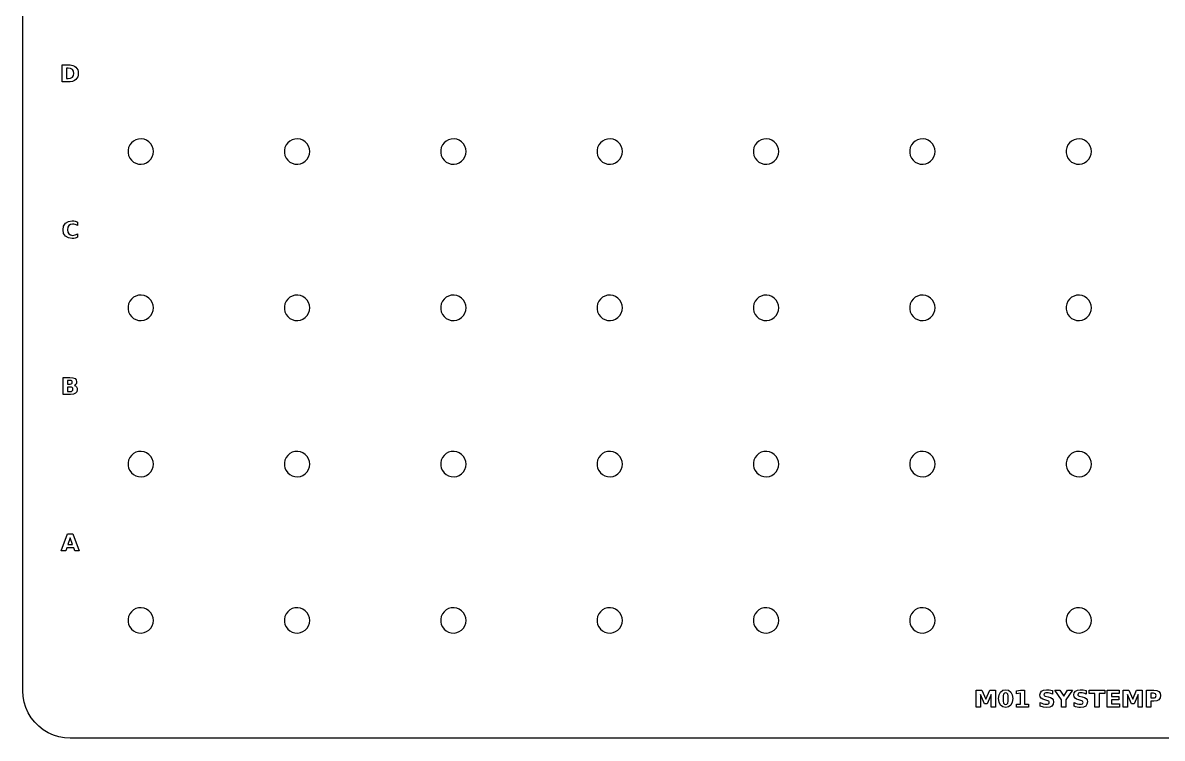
# Model space of a CAD drawing. Header units: millimetres. Extents: x -145 to 145, y -95 to 95.
# Drawn here: x -145.1 to 0.7, y -95.1 to -3.5 of the extents above; entities that cross this region are included whole.
import ezdxf

# ---------------------------------------------------------------- set-up
doc = ezdxf.new("R2010")
doc.units = ezdxf.units.MM
doc.layers.add('CUT', color=1, linetype='Continuous')
doc.layers.add('ENGRAVE', color=5, linetype='Continuous')

msp = doc.modelspace()

# ---------------------------------------------------------------- linework, layer by layer
at = {"layer": 'CUT'}
msp.add_lwpolyline([(139.0023, -95.075), (-139.0023, -95.075), (-139.7323, -95.0308), (-140.4539, -94.8986), (-141.1543, -94.6804), (-141.8233, -94.3793), (-142.4511, -93.9997), (-143.0286, -93.5473), (-143.5473, -93.0286), (-143.9997, -92.4511), (-144.3793, -91.8233), (-144.6804, -91.1543), (-144.8986, -90.4539), (-145.0308, -89.7323), (-145.075, -89.0023), (-145.075, 89.0023)], dxfattribs=at)
for points in [[(-129.912, -18.3778), (-130.2628, -18.3968), (-130.6013, -18.4908), (-130.9117, -18.6554), (-131.1794, -18.8828), (-131.392, -19.1625), (-131.5395, -19.4813), (-131.615, -19.8244), (-131.615, -20.1756), (-131.5395, -20.5187), (-131.392, -20.8375), (-131.1794, -21.1172), (-130.9117, -21.3446), (-130.6013, -21.5092), (-130.2628, -21.6032), (-129.912, -21.6222), (-129.5654, -21.5653), (-129.239, -21.4353), (-128.9483, -21.2382), (-128.7067, -20.9831), (-128.5256, -20.6821), (-128.4134, -20.3492), (-128.3754, -20), (-128.4134, -19.6508), (-128.5256, -19.3179), (-128.7067, -19.0169), (-128.9483, -18.7618), (-129.239, -18.5647), (-129.5654, -18.4347)], [(-108.5256, -20.6821), (-108.4134, -20.3492), (-108.3754, -20), (-108.4134, -19.6508), (-108.5256, -19.3179), (-108.7067, -19.0169), (-108.9483, -18.7618), (-109.239, -18.5647), (-109.5654, -18.4347), (-109.912, -18.3778), (-110.2628, -18.3968), (-110.6013, -18.4908), (-110.9117, -18.6554), (-111.1794, -18.8828), (-111.392, -19.1625), (-111.5395, -19.4813), (-111.615, -19.8244), (-111.615, -20.1756), (-111.5395, -20.5187), (-111.392, -20.8375), (-111.1794, -21.1172), (-110.9117, -21.3446), (-110.6013, -21.5092), (-110.2628, -21.6032), (-109.912, -21.6222), (-109.5654, -21.5653), (-109.239, -21.4353), (-108.9483, -21.2382), (-108.7067, -20.9831)], [(-91.1794, -21.1172), (-90.9117, -21.3446), (-90.6013, -21.5092), (-90.2628, -21.6032), (-89.912, -21.6222), (-89.5654, -21.5653), (-89.239, -21.4353), (-88.9483, -21.2382), (-88.7067, -20.9831), (-88.5256, -20.6821), (-88.4134, -20.3492), (-88.3754, -20), (-88.4134, -19.6508), (-88.5256, -19.3179), (-88.7067, -19.0169), (-88.9483, -18.7618), (-89.239, -18.5647), (-89.5654, -18.4347), (-89.912, -18.3778), (-90.2628, -18.3968), (-90.6013, -18.4908), (-90.9117, -18.6554), (-91.1794, -18.8828), (-91.392, -19.1625), (-91.5395, -19.4813), (-91.615, -19.8244), (-91.615, -20.1756), (-91.5395, -20.5187), (-91.392, -20.8375)], [(-70.6013, -18.4908), (-70.9117, -18.6554), (-71.1794, -18.8828), (-71.392, -19.1625), (-71.5395, -19.4813), (-71.615, -19.8244), (-71.615, -20.1756), (-71.5395, -20.5187), (-71.392, -20.8375), (-71.1794, -21.1172), (-70.9117, -21.3446), (-70.6013, -21.5092), (-70.2628, -21.6032), (-69.912, -21.6222), (-69.5654, -21.5653), (-69.239, -21.4353), (-68.9483, -21.2382), (-68.7067, -20.9831), (-68.5256, -20.6821), (-68.4134, -20.3492), (-68.3754, -20), (-68.4134, -19.6508), (-68.5256, -19.3179), (-68.7067, -19.0169), (-68.9483, -18.7618), (-69.239, -18.5647), (-69.5654, -18.4347), (-69.912, -18.3778), (-70.2628, -18.3968)], [(-48.3754, -20), (-48.4134, -19.6508), (-48.5256, -19.3179), (-48.7067, -19.0169), (-48.9483, -18.7618), (-49.239, -18.5647), (-49.5654, -18.4347), (-49.912, -18.3778), (-50.2628, -18.3968), (-50.6013, -18.4908), (-50.9117, -18.6554), (-51.1794, -18.8828), (-51.392, -19.1625), (-51.5395, -19.4813), (-51.615, -19.8244), (-51.615, -20.1756), (-51.5395, -20.5187), (-51.392, -20.8375), (-51.1794, -21.1172), (-50.9117, -21.3446), (-50.6013, -21.5092), (-50.2628, -21.6032), (-49.912, -21.6222), (-49.5654, -21.5653), (-49.239, -21.4353), (-48.9483, -21.2382), (-48.7067, -20.9831), (-48.5256, -20.6821), (-48.4134, -20.3492)], [(-30.6013, -21.5092), (-30.2628, -21.6032), (-29.912, -21.6222), (-29.5654, -21.5653), (-29.239, -21.4353), (-28.9483, -21.2382), (-28.7067, -20.9831), (-28.5256, -20.6821), (-28.4134, -20.3492), (-28.3754, -20), (-28.4134, -19.6508), (-28.5256, -19.3179), (-28.7067, -19.0169), (-28.9483, -18.7618), (-29.239, -18.5647), (-29.5654, -18.4347), (-29.912, -18.3778), (-30.2628, -18.3968), (-30.6013, -18.4908), (-30.9117, -18.6554), (-31.1794, -18.8828), (-31.392, -19.1625), (-31.5395, -19.4813), (-31.615, -19.8244), (-31.615, -20.1756), (-31.5395, -20.5187), (-31.392, -20.8375), (-31.1794, -21.1172), (-30.9117, -21.3446)], [(-11.1794, -18.8828), (-11.392, -19.1625), (-11.5395, -19.4813), (-11.615, -19.8244), (-11.615, -20.1756), (-11.5395, -20.5187), (-11.392, -20.8375), (-11.1794, -21.1172), (-10.9117, -21.3446), (-10.6013, -21.5092), (-10.2628, -21.6032), (-9.912, -21.6222), (-9.5654, -21.5653), (-9.239, -21.4353), (-8.9483, -21.2382), (-8.7067, -20.9831), (-8.5256, -20.6821), (-8.4134, -20.3492), (-8.3754, -20), (-8.4134, -19.6508), (-8.5256, -19.3179), (-8.7067, -19.0169), (-8.9483, -18.7618), (-9.239, -18.5647), (-9.5654, -18.4347), (-9.912, -18.3778), (-10.2628, -18.3968), (-10.6013, -18.4908), (-10.9117, -18.6554)], [(-130.2628, -38.3968), (-130.6013, -38.4908), (-130.9117, -38.6554), (-131.1794, -38.8828), (-131.392, -39.1625), (-131.5395, -39.4813), (-131.615, -39.8244), (-131.615, -40.1756), (-131.5395, -40.5187), (-131.392, -40.8375), (-131.1794, -41.1172), (-130.9117, -41.3446), (-130.6013, -41.5092), (-130.2628, -41.6032), (-129.912, -41.6222), (-129.5654, -41.5653), (-129.239, -41.4353), (-128.9483, -41.2382), (-128.7067, -40.9831), (-128.5256, -40.6821), (-128.4134, -40.3492), (-128.3754, -40), (-128.4134, -39.6508), (-128.5256, -39.3179), (-128.7067, -39.0169), (-128.9483, -38.7618), (-129.239, -38.5647), (-129.5654, -38.4347), (-129.912, -38.3778)], [(-108.4134, -40.3492), (-108.3754, -40), (-108.4134, -39.6508), (-108.5256, -39.3179), (-108.7067, -39.0169), (-108.9483, -38.7618), (-109.239, -38.5647), (-109.5654, -38.4347), (-109.912, -38.3778), (-110.2628, -38.3968), (-110.6013, -38.4908), (-110.9117, -38.6554), (-111.1794, -38.8828), (-111.392, -39.1625), (-111.5395, -39.4813), (-111.615, -39.8244), (-111.615, -40.1756), (-111.5395, -40.5187), (-111.392, -40.8375), (-111.1794, -41.1172), (-110.9117, -41.3446), (-110.6013, -41.5092), (-110.2628, -41.6032), (-109.912, -41.6222), (-109.5654, -41.5653), (-109.239, -41.4353), (-108.9483, -41.2382), (-108.7067, -40.9831), (-108.5256, -40.6821)], [(-90.9117, -41.3446), (-90.6013, -41.5092), (-90.2628, -41.6032), (-89.912, -41.6222), (-89.5654, -41.5653), (-89.239, -41.4353), (-88.9483, -41.2382), (-88.7067, -40.9831), (-88.5256, -40.6821), (-88.4134, -40.3492), (-88.3754, -40), (-88.4134, -39.6508), (-88.5256, -39.3179), (-88.7067, -39.0169), (-88.9483, -38.7618), (-89.239, -38.5647), (-89.5654, -38.4347), (-89.912, -38.3778), (-90.2628, -38.3968), (-90.6013, -38.4908), (-90.9117, -38.6554), (-91.1794, -38.8828), (-91.392, -39.1625), (-91.5395, -39.4813), (-91.615, -39.8244), (-91.615, -40.1756), (-91.5395, -40.5187), (-91.392, -40.8375), (-91.1794, -41.1172)], [(-70.9117, -38.6554), (-71.1794, -38.8828), (-71.392, -39.1625), (-71.5395, -39.4813), (-71.615, -39.8244), (-71.615, -40.1756), (-71.5395, -40.5187), (-71.392, -40.8375), (-71.1794, -41.1172), (-70.9117, -41.3446), (-70.6013, -41.5092), (-70.2628, -41.6032), (-69.912, -41.6222), (-69.5654, -41.5653), (-69.239, -41.4353), (-68.9483, -41.2382), (-68.7067, -40.9831), (-68.5256, -40.6821), (-68.4134, -40.3492), (-68.3754, -40), (-68.4134, -39.6508), (-68.5256, -39.3179), (-68.7067, -39.0169), (-68.9483, -38.7618), (-69.239, -38.5647), (-69.5654, -38.4347), (-69.912, -38.3778), (-70.2628, -38.3968), (-70.6013, -38.4908)], [(-48.4134, -39.6508), (-48.5256, -39.3179), (-48.7067, -39.0169), (-48.9483, -38.7618), (-49.239, -38.5647), (-49.5654, -38.4347), (-49.912, -38.3778), (-50.2628, -38.3968), (-50.6013, -38.4908), (-50.9117, -38.6554), (-51.1794, -38.8828), (-51.392, -39.1625), (-51.5395, -39.4813), (-51.615, -39.8244), (-51.615, -40.1756), (-51.5395, -40.5187), (-51.392, -40.8375), (-51.1794, -41.1172), (-50.9117, -41.3446), (-50.6013, -41.5092), (-50.2628, -41.6032), (-49.912, -41.6222), (-49.5654, -41.5653), (-49.239, -41.4353), (-48.9483, -41.2382), (-48.7067, -40.9831), (-48.5256, -40.6821), (-48.4134, -40.3492), (-48.3754, -40)], [(-30.2628, -41.6032), (-29.912, -41.6222), (-29.5654, -41.5653), (-29.239, -41.4353), (-28.9483, -41.2382), (-28.7067, -40.9831), (-28.5256, -40.6821), (-28.4134, -40.3492), (-28.3754, -40), (-28.4134, -39.6508), (-28.5256, -39.3179), (-28.7067, -39.0169), (-28.9483, -38.7618), (-29.239, -38.5647), (-29.5654, -38.4347), (-29.912, -38.3778), (-30.2628, -38.3968), (-30.6013, -38.4908), (-30.9117, -38.6554), (-31.1794, -38.8828), (-31.392, -39.1625), (-31.5395, -39.4813), (-31.615, -39.8244), (-31.615, -40.1756), (-31.5395, -40.5187), (-31.392, -40.8375), (-31.1794, -41.1172), (-30.9117, -41.3446), (-30.6013, -41.5092)], [(-11.392, -39.1625), (-11.5395, -39.4813), (-11.615, -39.8244), (-11.615, -40.1756), (-11.5395, -40.5187), (-11.392, -40.8375), (-11.1794, -41.1172), (-10.9117, -41.3446), (-10.6013, -41.5092), (-10.2628, -41.6032), (-9.912, -41.6222), (-9.5654, -41.5653), (-9.239, -41.4353), (-8.9483, -41.2382), (-8.7067, -40.9831), (-8.5256, -40.6821), (-8.4134, -40.3492), (-8.3754, -40), (-8.4134, -39.6508), (-8.5256, -39.3179), (-8.7067, -39.0169), (-8.9483, -38.7618), (-9.239, -38.5647), (-9.5654, -38.4347), (-9.912, -38.3778), (-10.2628, -38.3968), (-10.6013, -38.4908), (-10.9117, -38.6554), (-11.1794, -38.8828)], [(-130.6013, -58.4908), (-130.9117, -58.6554), (-131.1794, -58.8828), (-131.392, -59.1625), (-131.5395, -59.4813), (-131.615, -59.8244), (-131.615, -60.1756), (-131.5395, -60.5187), (-131.392, -60.8375), (-131.1794, -61.1172), (-130.9117, -61.3446), (-130.6013, -61.5092), (-130.2628, -61.6032), (-129.912, -61.6222), (-129.5654, -61.5653), (-129.239, -61.4353), (-128.9483, -61.2382), (-128.7067, -60.9831), (-128.5256, -60.6821), (-128.4134, -60.3492), (-128.3754, -60), (-128.4134, -59.6508), (-128.5256, -59.3179), (-128.7067, -59.0169), (-128.9483, -58.7618), (-129.239, -58.5647), (-129.5654, -58.4347), (-129.912, -58.3778), (-130.2628, -58.3968)], [(-108.3754, -60), (-108.4134, -59.6508), (-108.5256, -59.3179), (-108.7067, -59.0169), (-108.9483, -58.7618), (-109.239, -58.5647), (-109.5654, -58.4347), (-109.912, -58.3778), (-110.2628, -58.3968), (-110.6013, -58.4908), (-110.9117, -58.6554), (-111.1794, -58.8828), (-111.392, -59.1625), (-111.5395, -59.4813), (-111.615, -59.8244), (-111.615, -60.1756), (-111.5395, -60.5187), (-111.392, -60.8375), (-111.1794, -61.1172), (-110.9117, -61.3446), (-110.6013, -61.5092), (-110.2628, -61.6032), (-109.912, -61.6222), (-109.5654, -61.5653), (-109.239, -61.4353), (-108.9483, -61.2382), (-108.7067, -60.9831), (-108.5256, -60.6821), (-108.4134, -60.3492)], [(-90.6013, -61.5092), (-90.2628, -61.6032), (-89.912, -61.6222), (-89.5654, -61.5653), (-89.239, -61.4353), (-88.9483, -61.2382), (-88.7067, -60.9831), (-88.5256, -60.6821), (-88.4134, -60.3492), (-88.3754, -60), (-88.4134, -59.6508), (-88.5256, -59.3179), (-88.7067, -59.0169), (-88.9483, -58.7618), (-89.239, -58.5647), (-89.5654, -58.4347), (-89.912, -58.3778), (-90.2628, -58.3968), (-90.6013, -58.4908), (-90.9117, -58.6554), (-91.1794, -58.8828), (-91.392, -59.1625), (-91.5395, -59.4813), (-91.615, -59.8244), (-91.615, -60.1756), (-91.5395, -60.5187), (-91.392, -60.8375), (-91.1794, -61.1172), (-90.9117, -61.3446)], [(-71.1794, -58.8828), (-71.392, -59.1625), (-71.5395, -59.4813), (-71.615, -59.8244), (-71.615, -60.1756), (-71.5395, -60.5187), (-71.392, -60.8375), (-71.1794, -61.1172), (-70.9117, -61.3446), (-70.6013, -61.5092), (-70.2628, -61.6032), (-69.912, -61.6222), (-69.5654, -61.5653), (-69.239, -61.4353), (-68.9483, -61.2382), (-68.7067, -60.9831), (-68.5256, -60.6821), (-68.4134, -60.3492), (-68.3754, -60), (-68.4134, -59.6508), (-68.5256, -59.3179), (-68.7067, -59.0169), (-68.9483, -58.7618), (-69.239, -58.5647), (-69.5654, -58.4347), (-69.912, -58.3778), (-70.2628, -58.3968), (-70.6013, -58.4908), (-70.9117, -58.6554)], [(-48.5256, -59.3179), (-48.7067, -59.0169), (-48.9483, -58.7618), (-49.239, -58.5647), (-49.5654, -58.4347), (-49.912, -58.3778), (-50.2628, -58.3968), (-50.6013, -58.4908), (-50.9117, -58.6554), (-51.1794, -58.8828), (-51.392, -59.1625), (-51.5395, -59.4813), (-51.615, -59.8244), (-51.615, -60.1756), (-51.5395, -60.5187), (-51.392, -60.8375), (-51.1794, -61.1172), (-50.9117, -61.3446), (-50.6013, -61.5092), (-50.2628, -61.6032), (-49.912, -61.6222), (-49.5654, -61.5653), (-49.239, -61.4353), (-48.9483, -61.2382), (-48.7067, -60.9831), (-48.5256, -60.6821), (-48.4134, -60.3492), (-48.3754, -60), (-48.4134, -59.6508)], [(-29.912, -61.6222), (-29.5654, -61.5653), (-29.239, -61.4353), (-28.9483, -61.2382), (-28.7067, -60.9831), (-28.5256, -60.6821), (-28.4134, -60.3492), (-28.3754, -60), (-28.4134, -59.6508), (-28.5256, -59.3179), (-28.7067, -59.0169), (-28.9483, -58.7618), (-29.239, -58.5647), (-29.5654, -58.4347), (-29.912, -58.3778), (-30.2628, -58.3968), (-30.6013, -58.4908), (-30.9117, -58.6554), (-31.1794, -58.8828), (-31.392, -59.1625), (-31.5395, -59.4813), (-31.615, -59.8244), (-31.615, -60.1756), (-31.5395, -60.5187), (-31.392, -60.8375), (-31.1794, -61.1172), (-30.9117, -61.3446), (-30.6013, -61.5092), (-30.2628, -61.6032)], [(-11.5395, -59.4813), (-11.615, -59.8244), (-11.615, -60.1756), (-11.5395, -60.5187), (-11.392, -60.8375), (-11.1794, -61.1172), (-10.9117, -61.3446), (-10.6013, -61.5092), (-10.2628, -61.6032), (-9.912, -61.6222), (-9.5654, -61.5653), (-9.239, -61.4353), (-8.9483, -61.2382), (-8.7067, -60.9831), (-8.5256, -60.6821), (-8.4134, -60.3492), (-8.3754, -60), (-8.4134, -59.6508), (-8.5256, -59.3179), (-8.7067, -59.0169), (-8.9483, -58.7618), (-9.239, -58.5647), (-9.5654, -58.4347), (-9.912, -58.3778), (-10.2628, -58.3968), (-10.6013, -58.4908), (-10.9117, -58.6554), (-11.1794, -58.8828), (-11.392, -59.1625)], [(-130.9117, -78.6554), (-131.1794, -78.8828), (-131.392, -79.1625), (-131.5395, -79.4813), (-131.615, -79.8244), (-131.615, -80.1756), (-131.5395, -80.5187), (-131.392, -80.8375), (-131.1794, -81.1172), (-130.9117, -81.3446), (-130.6013, -81.5092), (-130.2628, -81.6032), (-129.912, -81.6222), (-129.5654, -81.5653), (-129.239, -81.4353), (-128.9483, -81.2382), (-128.7067, -80.9831), (-128.5256, -80.6821), (-128.4134, -80.3492), (-128.3754, -80), (-128.4134, -79.6508), (-128.5256, -79.3179), (-128.7067, -79.0169), (-128.9483, -78.7618), (-129.239, -78.5647), (-129.5654, -78.4347), (-129.912, -78.3778), (-130.2628, -78.3968), (-130.6013, -78.4908)], [(-108.4134, -79.6508), (-108.5256, -79.3179), (-108.7067, -79.0169), (-108.9483, -78.7618), (-109.239, -78.5647), (-109.5654, -78.4347), (-109.912, -78.3778), (-110.2628, -78.3968), (-110.6013, -78.4908), (-110.9117, -78.6554), (-111.1794, -78.8828), (-111.392, -79.1625), (-111.5395, -79.4813), (-111.615, -79.8244), (-111.615, -80.1756), (-111.5395, -80.5187), (-111.392, -80.8375), (-111.1794, -81.1172), (-110.9117, -81.3446), (-110.6013, -81.5092), (-110.2628, -81.6032), (-109.912, -81.6222), (-109.5654, -81.5653), (-109.239, -81.4353), (-108.9483, -81.2382), (-108.7067, -80.9831), (-108.5256, -80.6821), (-108.4134, -80.3492), (-108.3754, -80)], [(-90.2628, -81.6032), (-89.912, -81.6222), (-89.5654, -81.5653), (-89.239, -81.4353), (-88.9483, -81.2382), (-88.7067, -80.9831), (-88.5256, -80.6821), (-88.4134, -80.3492), (-88.3754, -80), (-88.4134, -79.6508), (-88.5256, -79.3179), (-88.7067, -79.0169), (-88.9483, -78.7618), (-89.239, -78.5647), (-89.5654, -78.4347), (-89.912, -78.3778), (-90.2628, -78.3968), (-90.6013, -78.4908), (-90.9117, -78.6554), (-91.1794, -78.8828), (-91.392, -79.1625), (-91.5395, -79.4813), (-91.615, -79.8244), (-91.615, -80.1756), (-91.5395, -80.5187), (-91.392, -80.8375), (-91.1794, -81.1172), (-90.9117, -81.3446), (-90.6013, -81.5092)], [(-71.392, -79.1625), (-71.5395, -79.4813), (-71.615, -79.8244), (-71.615, -80.1756), (-71.5395, -80.5187), (-71.392, -80.8375), (-71.1794, -81.1172), (-70.9117, -81.3446), (-70.6013, -81.5092), (-70.2628, -81.6032), (-69.912, -81.6222), (-69.5654, -81.5653), (-69.239, -81.4353), (-68.9483, -81.2382), (-68.7067, -80.9831), (-68.5256, -80.6821), (-68.4134, -80.3492), (-68.3754, -80), (-68.4134, -79.6508), (-68.5256, -79.3179), (-68.7067, -79.0169), (-68.9483, -78.7618), (-69.239, -78.5647), (-69.5654, -78.4347), (-69.912, -78.3778), (-70.2628, -78.3968), (-70.6013, -78.4908), (-70.9117, -78.6554), (-71.1794, -78.8828)], [(-48.7067, -79.0169), (-48.9483, -78.7618), (-49.239, -78.5647), (-49.5654, -78.4347), (-49.912, -78.3778), (-50.2628, -78.3968), (-50.6013, -78.4908), (-50.9117, -78.6554), (-51.1794, -78.8828), (-51.392, -79.1625), (-51.5395, -79.4813), (-51.615, -79.8244), (-51.615, -80.1756), (-51.5395, -80.5187), (-51.392, -80.8375), (-51.1794, -81.1172), (-50.9117, -81.3446), (-50.6013, -81.5092), (-50.2628, -81.6032), (-49.912, -81.6222), (-49.5654, -81.5653), (-49.239, -81.4353), (-48.9483, -81.2382), (-48.7067, -80.9831), (-48.5256, -80.6821), (-48.4134, -80.3492), (-48.3754, -80), (-48.4134, -79.6508), (-48.5256, -79.3179)], [(-29.5654, -81.5653), (-29.239, -81.4353), (-28.9483, -81.2382), (-28.7067, -80.9831), (-28.5256, -80.6821), (-28.4134, -80.3492), (-28.3754, -80), (-28.4134, -79.6508), (-28.5256, -79.3179), (-28.7067, -79.0169), (-28.9483, -78.7618), (-29.239, -78.5647), (-29.5654, -78.4347), (-29.912, -78.3778), (-30.2628, -78.3968), (-30.6013, -78.4908), (-30.9117, -78.6554), (-31.1794, -78.8828), (-31.392, -79.1625), (-31.5395, -79.4813), (-31.615, -79.8244), (-31.615, -80.1756), (-31.5395, -80.5187), (-31.392, -80.8375), (-31.1794, -81.1172), (-30.9117, -81.3446), (-30.6013, -81.5092), (-30.2628, -81.6032), (-29.912, -81.6222)], [(-11.615, -79.8244), (-11.615, -80.1756), (-11.5395, -80.5187), (-11.392, -80.8375), (-11.1794, -81.1172), (-10.9117, -81.3446), (-10.6013, -81.5092), (-10.2628, -81.6032), (-9.912, -81.6222), (-9.5654, -81.5653), (-9.239, -81.4353), (-8.9483, -81.2382), (-8.7067, -80.9831), (-8.5256, -80.6821), (-8.4134, -80.3492), (-8.3754, -80), (-8.4134, -79.6508), (-8.5256, -79.3179), (-8.7067, -79.0169), (-8.9483, -78.7618), (-9.239, -78.5647), (-9.5654, -78.4347), (-9.912, -78.3778), (-10.2628, -78.3968), (-10.6013, -78.4908), (-10.9117, -78.6554), (-11.1794, -78.8828), (-11.392, -79.1625), (-11.5395, -79.4813)]]:
    msp.add_lwpolyline(points, close=True, dxfattribs=at)
at = {"layer": 'ENGRAVE'}
for points in [[(-137.9898, -9.7662), (-137.9711, -9.9977), (-137.9898, -10.2321), (-138.0461, -10.4397), (-138.1404, -10.6221), (-138.2744, -10.7814), (-138.4677, -10.9268), (-138.6962, -11.0228), (-139.0039, -11.0759), (-139.4345, -11.0936), (-140.0289, -11.0936), (-140.0289, -8.9064), (-139.4345, -8.9064), (-138.9999, -8.9242), (-138.6925, -8.9777), (-138.4661, -9.0733), (-138.2744, -9.2186), (-138.1404, -9.3781), (-138.0461, -9.5603)], [(-138.5978, -9.7116), (-138.7342, -9.5031), (-138.9571, -9.3755), (-139.263, -9.333), (-139.465, -9.333), (-139.465, -10.6675), (-139.263, -10.6675), (-138.9583, -10.6246), (-138.7352, -10.4959), (-138.598, -10.2856), (-138.5523, -9.9977)], [(-139.9302, -30.0007), (-139.8504, -29.531), (-139.611, -29.171), (-139.235, -28.9418), (-138.7452, -28.8654), (-138.5657, -28.8757), (-138.3937, -28.9066), (-138.2286, -28.9574), (-138.0698, -29.028), (-138.0698, -29.4804), (-138.2256, -29.3878), (-138.3791, -29.3238), (-138.5355, -29.2866), (-138.6998, -29.2741), (-138.9694, -29.3225), (-139.1746, -29.4677), (-139.304, -29.6975), (-139.3471, -30.0007), (-139.304, -30.3029), (-139.1746, -30.5327), (-138.9694, -30.6776), (-138.6998, -30.7259), (-138.5355, -30.7134), (-138.3791, -30.6762), (-138.2256, -30.6118), (-138.0698, -30.5191), (-138.0698, -30.972), (-138.2286, -31.0426), (-138.3937, -31.0934), (-138.5657, -31.1243), (-138.7452, -31.1346), (-139.235, -31.0582), (-139.611, -30.829), (-139.8504, -30.4691)], [(-139.0534, -48.9064), (-138.6606, -48.9409), (-138.3934, -49.0442), (-138.2402, -49.2234), (-138.1891, -49.4853), (-138.2078, -49.6329), (-138.2641, -49.7567), (-138.3555, -49.8543), (-138.4806, -49.9231), (-138.3197, -49.9984), (-138.1998, -50.1181), (-138.125, -50.2762), (-138.1, -50.4664), (-138.1534, -50.7426), (-138.3137, -50.9384), (-138.5833, -51.0548), (-138.9644, -51.0936), (-139.9, -51.0936), (-139.9, -48.9064)], [(-139.3361, -49.2903), (-139.3361, -49.7534), (-139.0244, -49.7534), (-138.9071, -49.7388), (-138.8223, -49.6948), (-138.7707, -49.6223), (-138.7534, -49.5219), (-138.7707, -49.4224), (-138.8223, -49.3498), (-138.9071, -49.3052), (-139.0244, -49.2903)], [(-139.3361, -50.7097), (-139.0052, -50.7097), (-138.8564, -50.6918), (-138.7497, -50.638), (-138.6854, -50.548), (-138.6639, -50.4214), (-138.6851, -50.2968), (-138.7488, -50.2081), (-138.8553, -50.1547), (-139.0052, -50.1369), (-139.3361, -50.1369)], [(-139.5791, -71.0936), (-140.1463, -71.0936), (-139.3363, -68.9064), (-138.6637, -68.9064), (-137.8537, -71.0936), (-138.4204, -71.0936), (-138.5582, -70.6952), (-139.4399, -70.6952)], [(-139.2993, -70.2892), (-138.7002, -70.2892), (-138.9993, -69.4192)], [(-21.1964, -89.4921), (-21.7003, -90.6715), (-22.058, -90.6715), (-22.5619, -89.4921), (-22.5619, -91.092), (-23.0962, -91.092), (-23.0962, -88.9048), (-22.3786, -88.9048), (-21.8808, -90.0752), (-21.3797, -88.9048), (-20.6634, -88.9048), (-20.6634, -91.092), (-21.1964, -91.092)], [(-18.9604, -91.0608), (-19.342, -91.1346), (-19.7248, -91.0608), (-20.0086, -90.8393), (-20.1844, -90.482), (-20.243, -90.0007), (-20.1844, -89.5181), (-20.0086, -89.1607), (-19.7248, -88.9392), (-19.342, -88.8654), (-18.9604, -88.9392), (-18.6769, -89.1607), (-18.5011, -89.5181), (-18.4425, -90.0007), (-18.5011, -90.482), (-18.6769, -90.8393)], [(-16.9162, -88.9048), (-16.9162, -90.7024), (-16.418, -90.7024), (-16.418, -91.092), (-17.9475, -91.092), (-17.9475, -90.7024), (-17.4492, -90.7024), (-17.4492, -89.2887), (-17.9606, -89.3941), (-17.9606, -89.0102), (-17.4525, -88.9048)], [(-14.2839, -89.6851), (-13.8989, -89.772), (-13.587, -89.8645), (-13.3805, -89.9951), (-13.2648, -90.1758), (-13.2263, -90.4198), (-13.2799, -90.735), (-13.4409, -90.9579), (-13.7122, -91.0904), (-14.0967, -91.1346), (-14.5139, -91.0948), (-14.933, -90.9776), (-14.933, -90.5018), (-14.727, -90.5993), (-14.528, -90.6696), (-14.3359, -90.7118), (-14.1506, -90.7259), (-13.9876, -90.7105), (-13.868, -90.6645), (-13.7945, -90.5895), (-13.77, -90.4882), (-13.7866, -90.3976), (-13.8366, -90.3302), (-13.9363, -90.2774), (-14.3208, -90.1821), (-14.6048, -90.0909), (-14.8008, -89.958), (-14.9143, -89.7776), (-14.9522, -89.5437), (-14.8995, -89.2547), (-14.7412, -89.0412), (-14.4841, -88.9093), (-14.1347, -88.8654), (-13.7639, -88.8926), (-13.3702, -88.9737), (-13.3702, -89.4368), (-13.548, -89.3661), (-13.8881, -89.2845), (-14.0452, -89.2741), (-14.2209, -89.2881), (-14.3442, -89.3299), (-14.4166, -89.4007), (-14.4408, -89.5024), (-14.4245, -89.5808), (-14.3756, -89.6398)], [(-12.4195, -88.9048), (-11.9213, -89.6843), (-11.4234, -88.9048), (-10.8052, -88.9048), (-11.6386, -90.1704), (-11.6386, -91.092), (-12.2025, -91.092), (-12.2025, -90.1704), (-13.0364, -88.9048)], [(-9.9512, -89.6851), (-9.5663, -89.772), (-9.2543, -89.8645), (-9.0478, -89.9951), (-8.9321, -90.1758), (-8.8936, -90.4198), (-8.9473, -90.735), (-9.1083, -90.9579), (-9.3796, -91.0904), (-9.7641, -91.1346), (-9.9722, -91.1246), (-10.3908, -91.0458), (-10.6003, -90.9776), (-10.6003, -90.5018), (-10.3943, -90.5993), (-10.1953, -90.6696), (-10.0032, -90.7118), (-9.818, -90.7259), (-9.655, -90.7105), (-9.5353, -90.6645), (-9.4618, -90.5895), (-9.4373, -90.4882), (-9.454, -90.3976), (-9.5039, -90.3302), (-9.6036, -90.2774), (-9.9881, -90.1821), (-10.2722, -90.0909), (-10.4681, -89.958), (-10.5817, -89.7776), (-10.6195, -89.5437), (-10.5668, -89.2547), (-10.4086, -89.0412), (-10.1515, -88.9093), (-9.802, -88.8654), (-9.4313, -88.8926), (-9.0375, -88.9737), (-9.0375, -89.4368), (-9.2154, -89.3661), (-9.5555, -89.2845), (-9.7125, -89.2741), (-9.8883, -89.2881), (-10.0116, -89.3299), (-10.084, -89.4007), (-10.1081, -89.5024), (-10.0918, -89.5808), (-10.043, -89.6398)], [(-6.6441, -88.9048), (-6.6441, -89.3313), (-7.3692, -89.3313), (-7.3692, -91.092), (-7.9331, -91.092), (-7.9331, -89.3313), (-8.6597, -89.3313), (-8.6597, -88.9048)], [(-4.8305, -89.3313), (-5.7881, -89.3313), (-5.7881, -89.7382), (-4.8872, -89.7382), (-4.8872, -90.1648), (-5.7881, -90.1648), (-5.7881, -90.6659), (-4.7981, -90.6659), (-4.7981, -91.092), (-6.352, -91.092), (-6.352, -88.9048), (-4.8305, -88.9048)], [(-2.4028, -91.092), (-2.4028, -89.4921), (-2.9067, -90.6715), (-3.2644, -90.6715), (-3.7683, -89.4921), (-3.7683, -91.092), (-4.3027, -91.092), (-4.3027, -88.9048), (-3.585, -88.9048), (-3.0872, -90.0752), (-2.5861, -88.9048), (-1.8698, -88.9048), (-1.8698, -91.092)], [(0.2592, -89.0904), (0.4269, -89.3149), (0.4828, -89.6182), (0.4269, -89.9229), (0.2592, -90.1479), (-0.0125, -90.2868), (-0.3816, -90.333), (-0.7533, -90.333), (-0.7533, -91.092), (-1.3172, -91.092), (-1.3172, -88.9048), (-0.3816, -88.9048), (-0.0125, -88.9512)], [(-19.342, -89.2507), (-19.4975, -89.2927), (-19.6013, -89.4185), (-19.6596, -89.6466), (-19.6791, -89.996), (-19.6596, -90.3497), (-19.6013, -90.581), (-19.4975, -90.7083), (-19.342, -90.7507), (-19.1873, -90.7083), (-19.0842, -90.581), (-19.0259, -90.3497), (-19.0064, -89.996), (-19.0256, -89.6466), (-19.0833, -89.4185), (-19.1864, -89.2927)], [(-0.4416, -89.9243), (-0.2961, -89.9044), (-0.188, -89.8446), (-0.1208, -89.7482), (-0.0984, -89.6182), (-0.1208, -89.4887), (-0.188, -89.3927), (-0.2961, -89.3333), (-0.4416, -89.3135), (-0.7533, -89.3135), (-0.7533, -89.9243)]]:
    msp.add_lwpolyline(points, close=True, dxfattribs=at)

doc.saveas('drawing.dxf')
